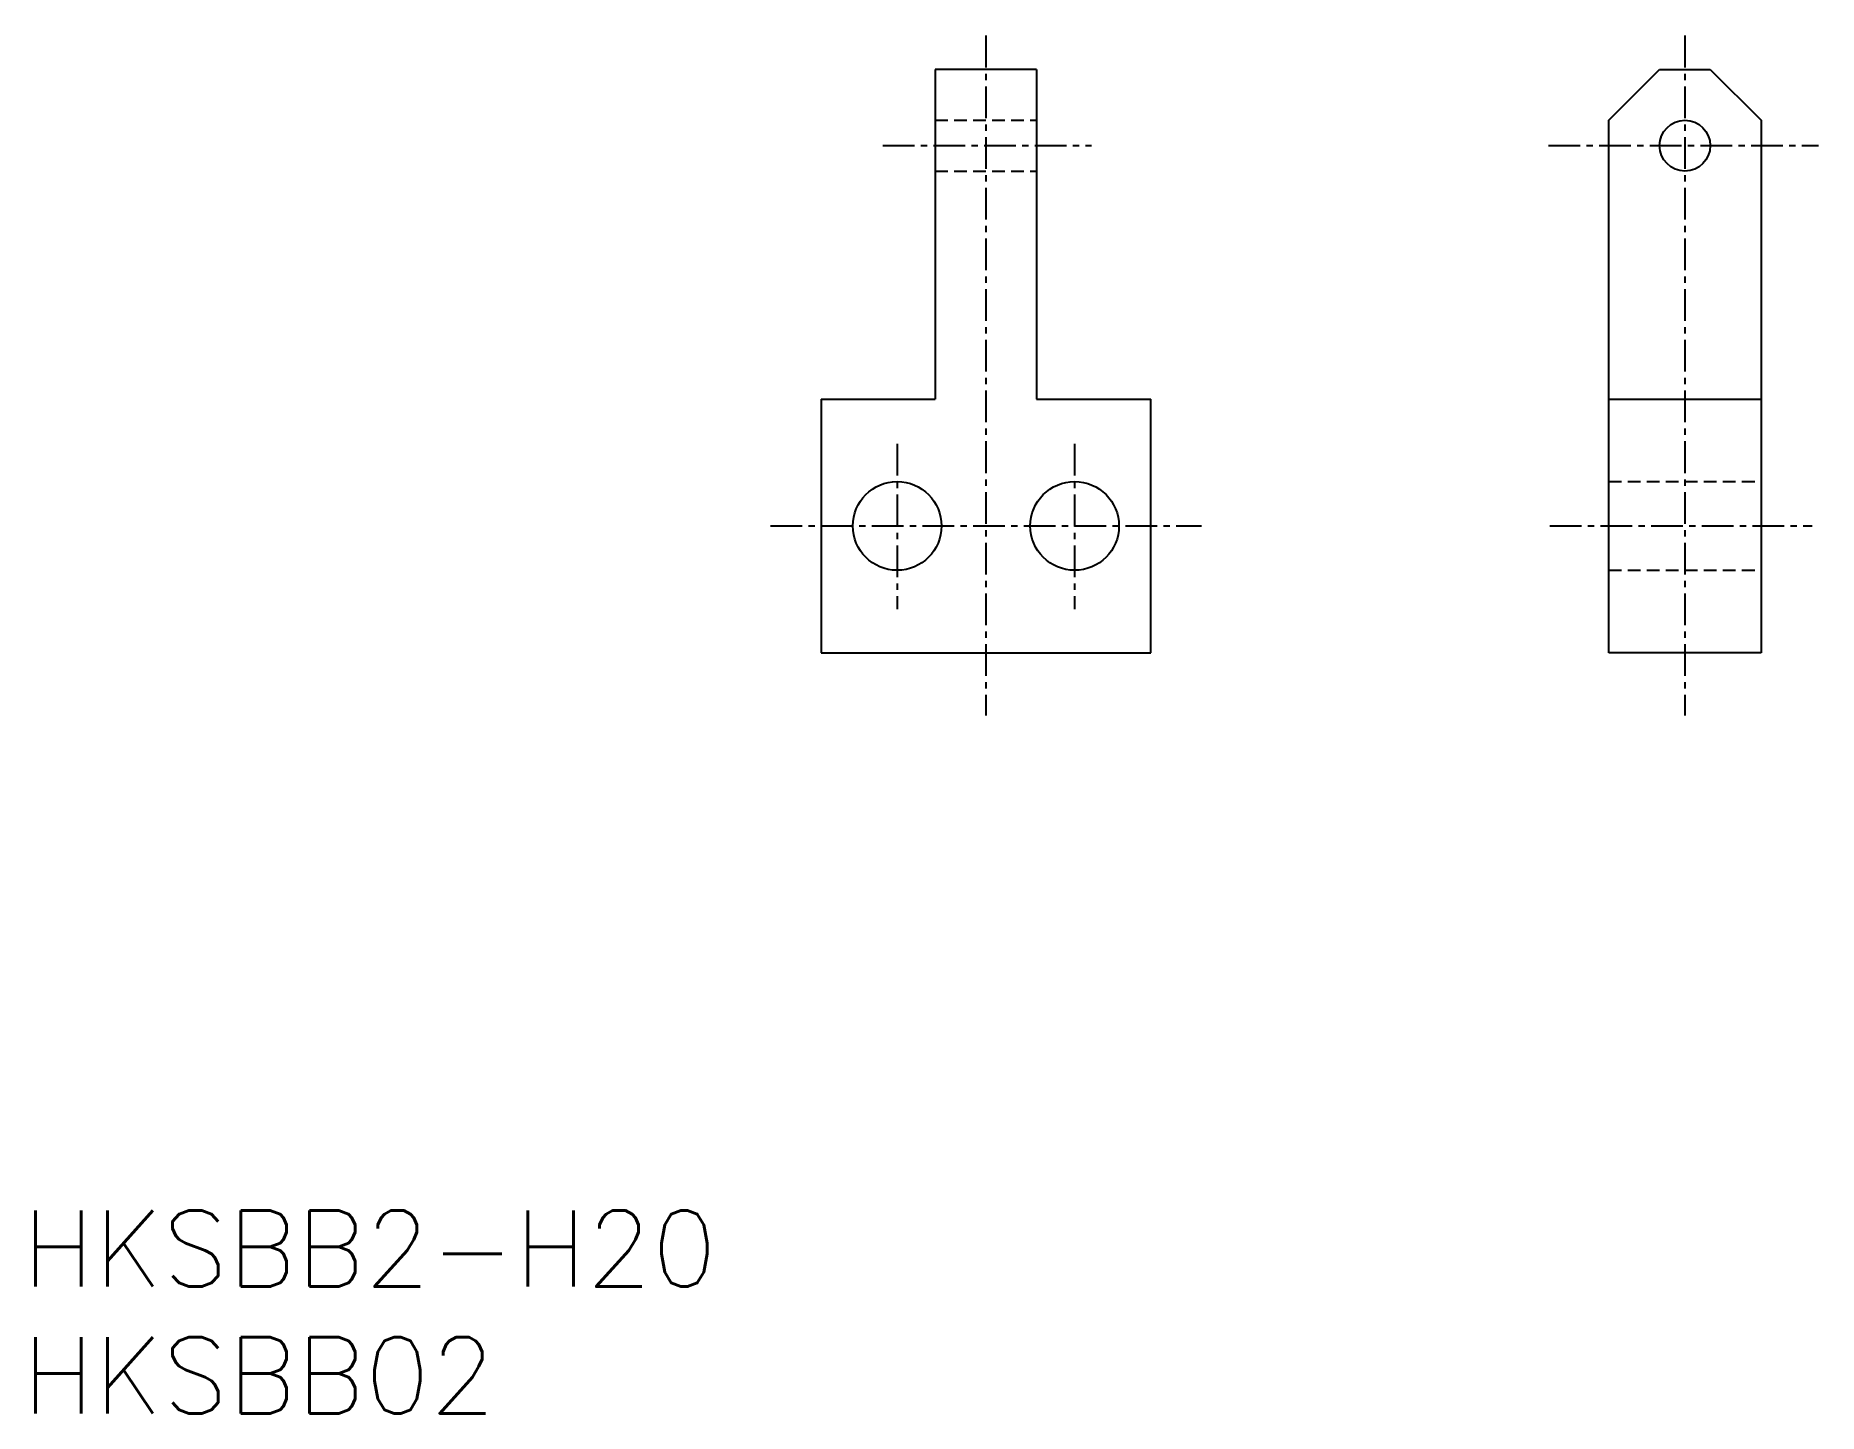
# Model space of a CAD drawing. Extents: x 0.5 to 70.8, y 0 to 54.3.
import ezdxf

# ---------------------------------------------------------------- set-up
doc = ezdxf.new("R2010")
doc.units = 0
doc.linetypes.add('CENTER', pattern=[2, 1.25, -0.25, 0.25, -0.25])
doc.linetypes.add('DASHED', pattern=[0.75, 0.5, -0.25])
doc.layers.get('0').update_dxf_attribs({"linetype": 'CONTINUOUS'})
doc.layers.add('CENTER', color=1, linetype='CENTER')
doc.styles.get("Standard").update_dxf_attribs({"font": 'txt.shx'})

# ---------------------------------------------------------------- blocks, each defined once
blk = doc.blocks.new('*U11')
at = {"color": 7, "linetype": 'CONTINUOUS'}
blk.add_text('HKSBB02', height=3, dxfattribs=at).set_placement((0, 0))
blk = doc.blocks.new('*U12')
at = {"color": 7, "linetype": 'CONTINUOUS'}
blk.add_text('HKSBB2-H20', height=3, dxfattribs=at).set_placement((0, 5))

msp = doc.modelspace()

# ---------------------------------------------------------------- linework, layer by layer
at = {"color": 7, "linetype": 'CONTINUOUS'}
for p, q in [((40, 53), (36, 53)), ((36, 53), (36, 40)), ((40, 53), (40, 40)), ((62.576, 51), (64.576, 53)), ((64.576, 53), (66.576, 53)), ((66.576, 53), (68.576, 51)), ((62.576, 30), (62.576, 51)), ((68.576, 51), (68.576, 30)), ((31.5, 40), (31.5, 30)), ((31.5, 40), (36, 40)), ((40, 40), (44.5, 40)), ((44.5, 30), (44.5, 40)), ((62.576, 40), (68.576, 40)), ((31.5, 30), (44.5, 30)), ((68.576, 30), (62.576, 30))]:
    msp.add_line(p, q, dxfattribs=at)
at = {"color": 3, "linetype": 'DASHED'}
for p, q in [((36, 51), (40, 51)), ((36, 49), (40, 49)), ((62.576, 36.75), (68.576, 36.75)), ((62.576, 33.25), (68.576, 33.25))]:
    msp.add_line(p, q, dxfattribs=at)
at = {"color": 7, "linetype": 'CONTINUOUS'}
for centre, radius in [((65.576, 50), 1), ((34.5, 35), 1.75), ((41.5, 35), 1.75)]:
    msp.add_circle(centre, radius, dxfattribs=at)
at = {"layer": 'CENTER', "color": 1, "linetype": 'CENTER'}
for p, q in [((38, 54.338), (38, 27.525)), ((65.576, 54.338), (65.576, 27.525)), ((33.932, 50), (42.16, 50)), ((60.19, 50), (70.838, 50)), ((34.5, 38.235), (34.5, 31.721)), ((41.5, 38.235), (41.5, 31.721)), ((29.5, 35), (46.5, 35)), ((60.241, 35), (70.591, 35))]:
    msp.add_line(p, q, dxfattribs=at)

# ---------------------------------------------------------------- block references
at = {"color": 7, "linetype": 'CONTINUOUS'}
for name in ['*U12', '*U11']:
    msp.add_blockref(name, (0, 0), dxfattribs=at)

doc.saveas('drawing.dxf')
